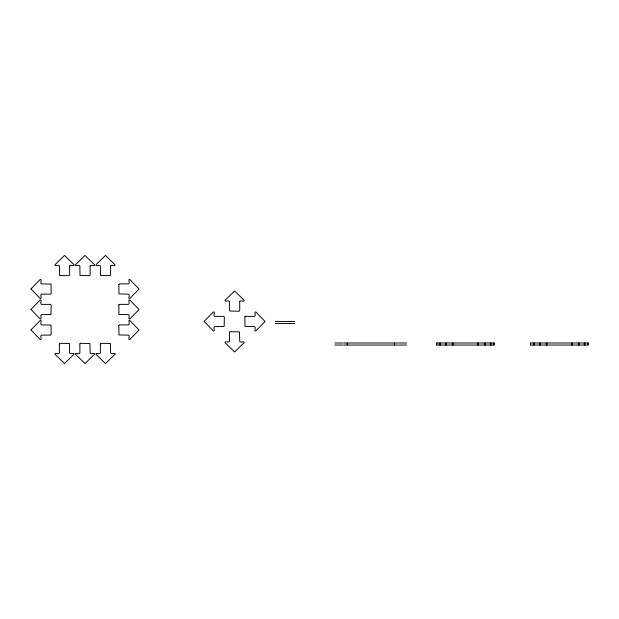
<?xml version="1.0" encoding="UTF-8"?>
<svg xmlns="http://www.w3.org/2000/svg" width="619" height="619" viewBox="0 0 619 619"><rect width="100%" height="100%" fill="white"/><g stroke="black" fill="none" stroke-linecap="round" stroke-linejoin="round"><path stroke-width="0.93" d="M275.262 321.478L294.721 321.478M275.262 323.528L294.721 323.528M334.949 342.996L342.802 342.996M343.646 342.996L397.978 342.996M398.822 342.996L406.683 342.996M334.949 345.046L342.802 345.046M343.646 345.046L397.978 345.046M398.822 345.046L406.683 345.046M587.841 342.996L587.841 345.046M584.854 342.996L584.854 345.046M584.274 342.996L584.274 345.046M579.105 342.996L579.105 345.046M578.308 342.996L578.308 345.046M572.343 342.996L572.343 345.046M571.546 342.996L571.546 345.046M546.987 342.996L546.987 345.046M546.19 342.996L546.19 345.046M540.225 342.996L540.225 345.046M539.428 342.996L539.428 345.046M534.259 342.996L534.259 345.046M533.679 342.996L533.679 345.046M530.692 342.996L530.692 345.046M493.954 342.996L493.954 345.046M490.968 342.996L490.968 345.046M490.387 342.996L490.387 345.046M485.219 342.996L485.219 345.046M484.422 342.996L484.422 345.046M478.456 342.996L478.456 345.046M477.659 342.996L477.659 345.046M453.1 342.996L453.1 345.046M452.311 342.996L452.311 345.046M446.338 342.996L446.338 345.046M445.541 342.996L445.541 345.046M440.372 342.996L440.372 345.046M439.792 342.996L439.792 345.046M436.813 342.996L436.813 345.046M394.427 342.996L394.427 345.046M347.197 342.996L347.197 345.046M30.958 288.926L40.328 298.637C42.363 298.992 39.577 294.543 41.558 294.133L50.572 294.133L51.184 293.514L51.006 284.067L41.558 283.889C39.585 283.463 42.347 279.014 40.328 279.378L30.958 288.926M30.958 309.423L40.328 319.133C42.363 319.481 39.577 315.032 41.558 314.622L51.006 314.444L51.184 304.989L50.572 304.378L41.558 304.378C39.585 303.944 42.355 299.573 40.328 299.867L30.958 309.423M30.958 329.912L40.328 339.622C42.363 339.97 39.577 335.529 41.558 335.111L50.572 335.111L51.184 334.5L51.006 325.052L41.558 324.867C39.562 324.472 42.355 320.069 40.328 320.363L30.958 329.912M59.385 343.847L59.385 352.938C58.952 354.919 54.573 352.149 54.874 354.169L64.508 363.546L74.141 354.169C74.481 352.149 70.032 354.919 69.63 352.938L69.452 343.491L59.997 343.313L59.385 343.847M69.638 265.977L69.63 275.076L69.096 275.687L59.625 275.563L59.385 266.062C58.952 264.081 54.573 266.851 54.874 264.831L64.508 255.454L74.141 264.831C74.466 266.828 70.202 264.151 69.638 265.977M79.882 343.847L79.874 352.938C79.441 354.919 75.085 352.149 75.363 354.169L84.996 363.546L94.63 354.169C95.009 352.126 90.521 354.919 90.119 352.938L89.941 343.491L80.493 343.313L79.882 343.847M90.126 265.977L90.119 275.076L89.507 275.687L79.998 275.447L79.874 266.062C79.441 264.081 75.085 266.851 75.363 264.831L84.996 255.454L94.63 264.831C94.993 266.843 90.699 264.151 90.126 265.977M100.371 343.847L100.363 352.938C99.93 354.919 95.574 352.149 95.86 354.169L105.485 363.546L115.119 354.169C115.498 352.126 111.025 354.919 110.615 352.938L110.43 343.491L100.982 343.313L100.371 343.847M110.615 265.977L110.615 275.076L109.996 275.687L100.495 275.447L100.363 266.062C99.93 264.081 95.574 266.851 95.86 264.831L105.485 255.454L115.119 264.831C115.482 266.843 111.196 264.151 110.615 265.977M118.817 284.423L118.987 293.948L128.442 294.133C130.423 294.543 127.63 298.992 129.665 298.637L139.043 289.011L129.665 279.378C127.638 279.084 130.423 283.479 128.442 283.889L119.421 283.889L118.817 284.423M118.817 304.912L118.987 314.444L128.442 314.622C130.423 315.032 127.63 319.481 129.665 319.133L139.043 309.5L129.665 299.867C127.63 299.519 130.423 303.983 128.442 304.378L119.421 304.378L118.817 304.912M118.817 325.401L118.987 334.933L128.442 335.111C130.423 335.529 127.63 339.97 129.665 339.622L139.043 329.989L129.665 320.363C127.638 320.038 130.423 324.48 128.442 324.867L119.421 324.867L118.817 325.401M204.123 321.393L213.493 331.103C215.528 331.459 212.743 327.01 214.723 326.6L224.171 326.422L224.357 316.967L223.738 316.355L214.723 316.355C212.75 315.93 215.528 311.543 213.493 311.844L204.123 321.393M229.479 332.256L229.479 341.355C229.061 343.328 224.682 340.558 224.968 342.586L234.601 351.956L244.234 342.586C244.613 340.535 240.126 343.336 239.723 341.355L239.483 331.846L230.09 331.722L229.479 332.256M239.731 301.515L239.723 310.614L239.104 311.233L229.657 311.048L229.479 301.6C229.061 299.619 224.62 302.405 224.968 300.37L234.601 290.992L244.234 300.37C244.582 302.327 240.474 299.774 239.746 301.438M244.853 316.889L245.023 326.422L254.479 326.6C256.459 327.01 253.674 331.459 255.709 331.103L265.079 321.478L255.709 311.844C253.697 311.535 256.452 315.922 254.479 316.355L245.457 316.355L244.869 316.812M494.163 342.996L436.596 342.996L436.596 345.046L494.163 345.046L494.163 342.996M588.05 342.996L530.483 342.996L530.483 345.046L588.05 345.046L588.05 342.996"/></g></svg>
